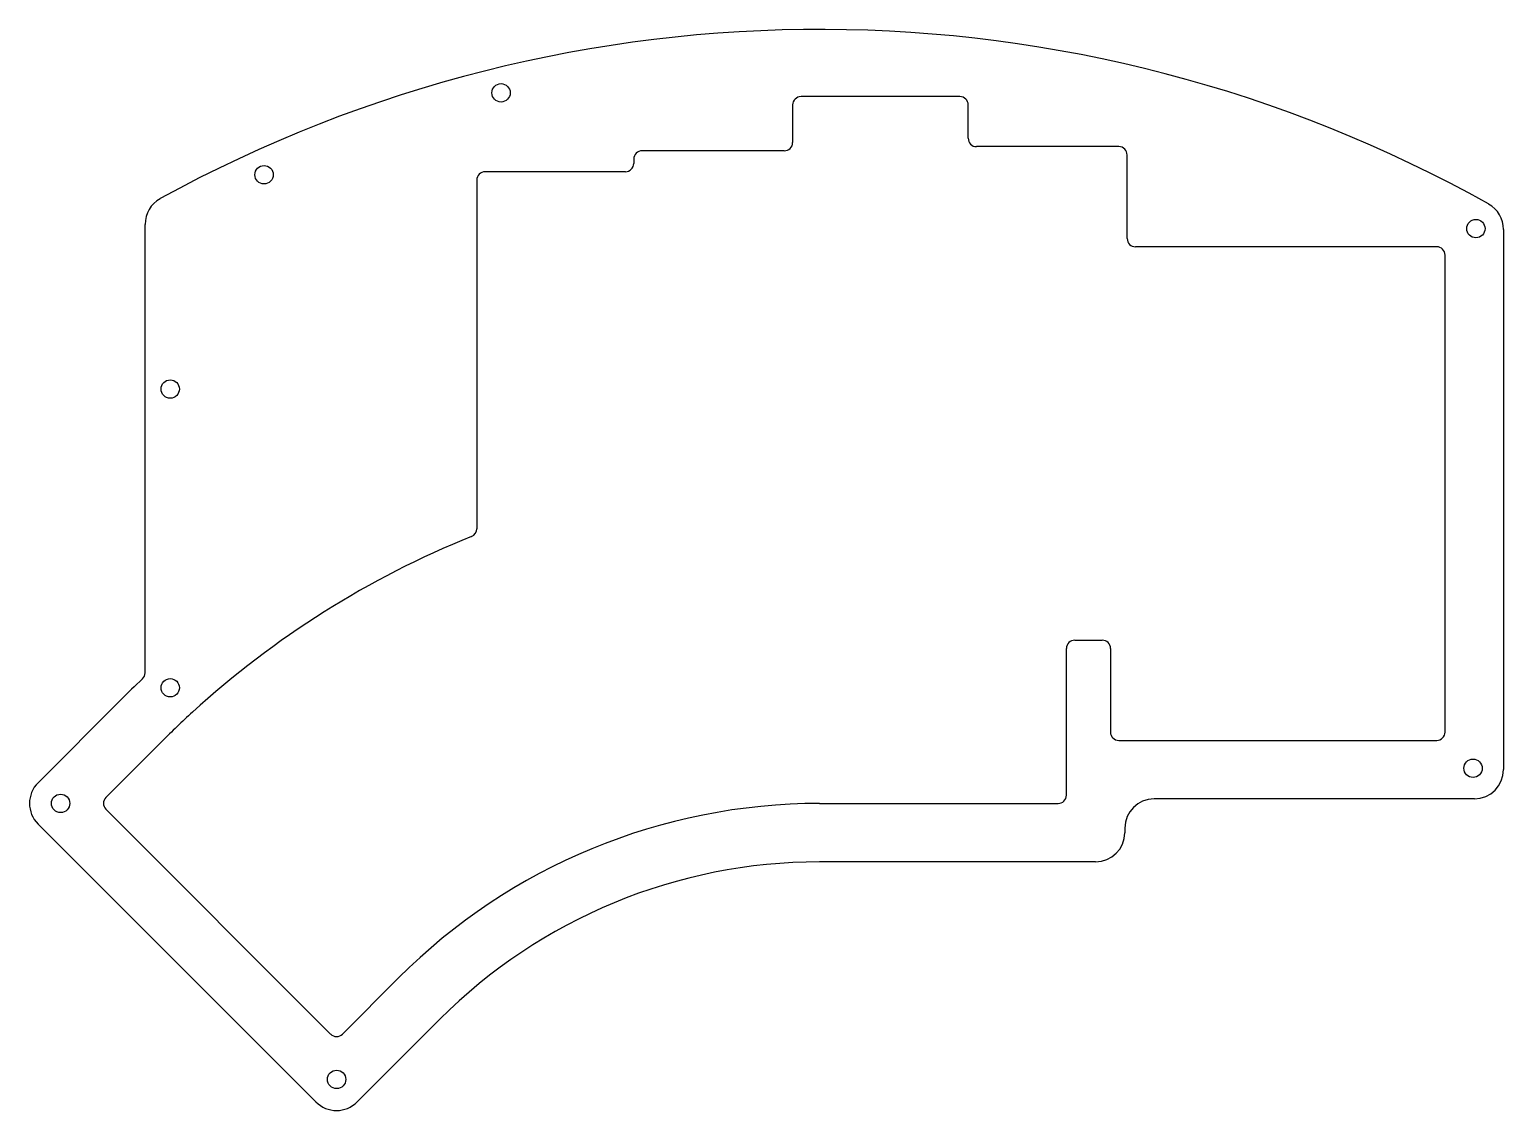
# Model space of a CAD drawing. Header units: millimetres. Extents: x -140 to 37, y -55 to 75.
import ezdxf

# ---------------------------------------------------------------- set-up
doc = ezdxf.new("R2010")
doc.units = ezdxf.units.MM
doc.header["$MEASUREMENT"] = 0

msp = doc.modelspace()

# ---------------------------------------------------------------- linework, layer by layer
for p, q in [((-48.62, 65.62), (-48.62, 61.12)), ((-28.57, 66.62), (-47.62, 66.62)), ((-27.58, 61.62), (-27.58, 65.62)), ((-49.62, 60.12), (-66.67, 60.12)), ((-9.53, 60.62), (-26.58, 60.62)), ((-67.67, 59.13), (-67.67, 58.62)), ((-8.53, 49.62), (-8.53, 59.62)), ((-86.48, 56.62), (-86.48, 14.83)), ((-68.67, 57.62), (-85.48, 57.62)), ((-126.22, -2.44), (-126.22, 51.31)), ((36.58, 50.69), (36.58, -14.03)), ((28.57, 48.62), (-7.53, 48.62)), ((29.57, -9.53), (29.57, 47.62)), ((-15.81, -17.09), (-15.81, 0.48)), ((-14.81, 1.48), (-11.52, 1.48)), ((-10.53, 0.48), (-10.53, -9.53)), ((-139.06, -15.61), (-129.14, -5.69)), ((-9.53, -10.53), (28.57, -10.53)), ((-124.19, -10.64), (-130.93, -17.37)), ((33.08, -17.53), (-5.31, -17.53)), ((-130.93, -18.79), (-103.99, -45.73)), ((-45.39, -18.09), (-16.81, -18.09)), ((-105.75, -53.86), (-139.06, -20.55)), ((-8.81, -21.03), (-8.81, -21.59)), ((-12.31, -25.09), (-45.39, -25.09)), ((-102.57, -45.73), (-95.84, -38.99)), ((-90.89, -43.94), (-100.81, -53.86))]:
    msp.add_line(p, q)
for centre in [(-83.57, 67.07), (-83.57, 67.07), (-111.97, 57.25), (-111.97, 57.25), (33.26, 50.8), (-123.22, 31.57), (-123.22, 31.57), (-123.22, -4.23), (-123.22, -4.23), (32.92, -13.87), (-136.36, -18.08), (-103.28, -51.16)]:
    msp.add_circle(centre, 1.1)
for centre, radius, start, end in [((-45.39, -89.44), 164.11, 60.756, 118.7864), ((-47.62, 65.62), 1, 90, 180), ((-28.57, 65.62), 1, 0, 90), ((-66.67, 59.13), 1, 90, 180), ((-49.62, 61.12), 1, 270, 0), ((-26.58, 61.62), 1, 180, 270), ((-9.53, 59.62), 1, 0, 90), ((-68.67, 58.62), 1, 270, 0), ((-85.48, 56.62), 1, 90, 180), ((-122.73, 51.31), 3.5, 118.7864, 180), ((33.08, 50.69), 3.5, 0, 60.756), ((-7.53, 49.62), 1, 180, 270), ((28.57, 47.62), 1, 0, 90), ((-87.48, 14.83), 1, 291.9806, 360), ((-45.39, -89.44), 111.45, 111.9806, 132.4097), ((-14.81, 0.48), 1, 90, 180), ((-11.52, 0.48), 1, 0, 90), ((-45.39, -89.44), 118.45, 133.2462, 135), ((-127.22, -2.44), 1, 313.2462, 360), ((-45.39, -89.44), 111.45, 132.4097, 135), ((-9.53, -9.53), 1, 180, 270), ((28.57, -9.53), 1, 270, 0), ((33.08, -14.03), 3.5, 270, 360), ((-136.58, -18.08), 3.5, 135, 225), ((-130.22, -18.08), 1, 135, 225), ((-16.81, -17.09), 1, 270, 360), ((-5.31, -21.03), 3.5, 90, 180), ((-45.39, -89.44), 71.35, 90, 135), ((-12.31, -21.59), 3.5, 270, 360), ((-45.39, -89.44), 64.35, 90, 135), ((-103.28, -45.02), 1, 225, 315), ((-103.28, -51.38), 3.5, 225, 315)]:
    msp.add_arc(centre, radius, start, end)

doc.saveas('drawing.dxf')
